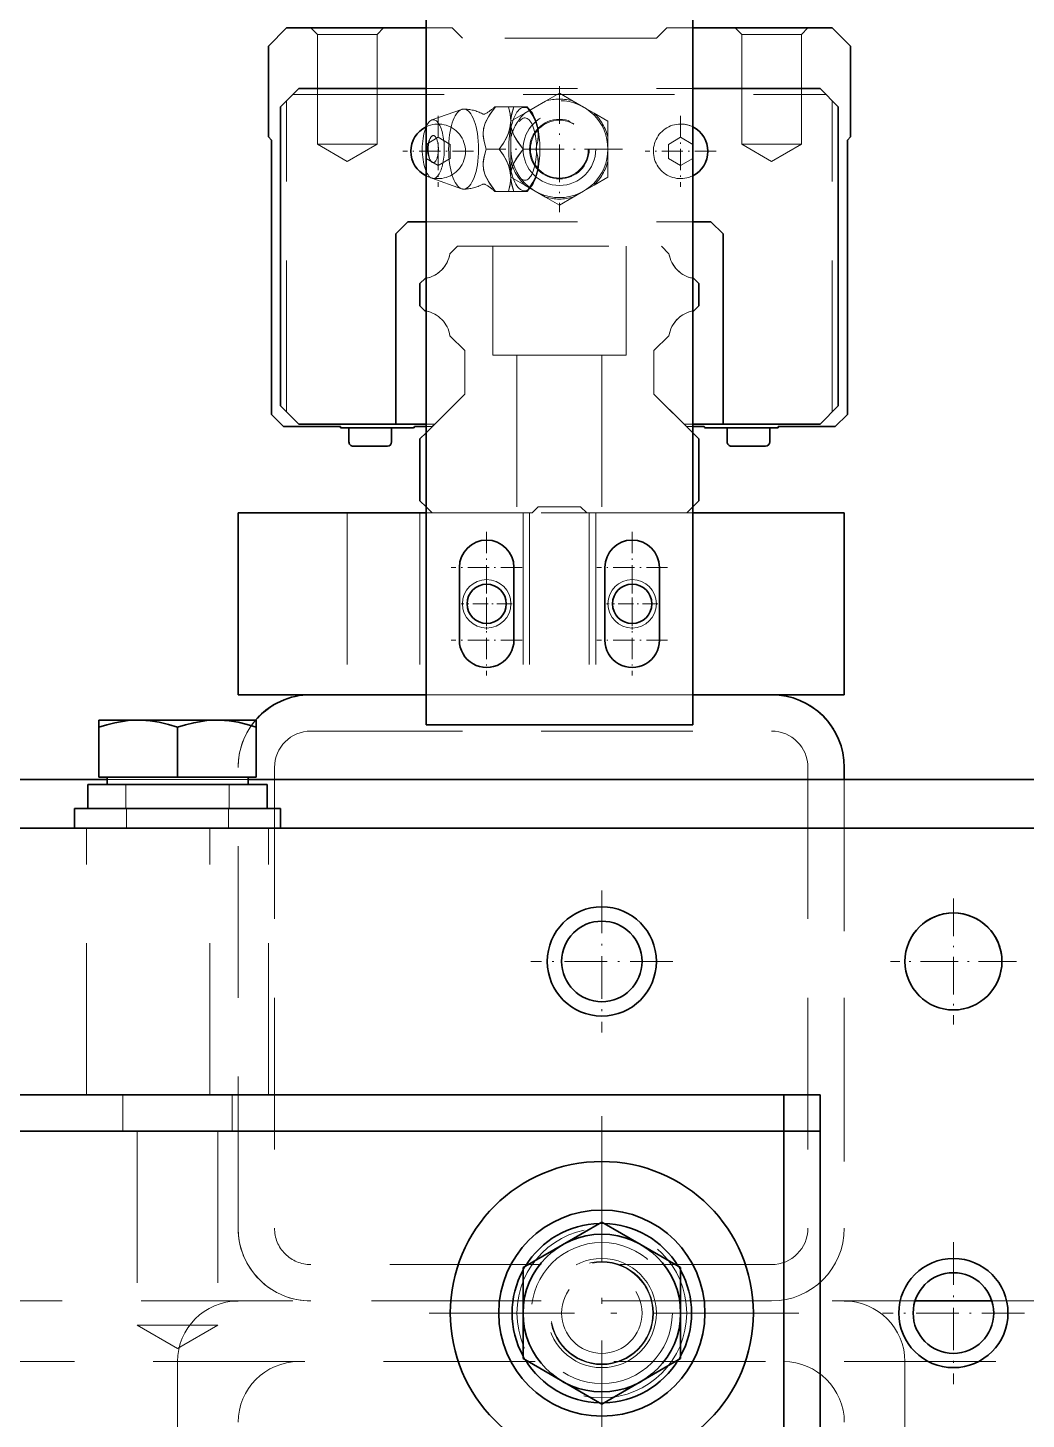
# Model space of a CAD drawing. Header units: millimetres. Extents: x -10155 to 20189, y -25550 to -22580.
# Drawn here: x -9468.6 to -9386.2, y -24747.8 to -24633 of the extents above; entities that cross this region are included whole.
import ezdxf

# ---------------------------------------------------------------- set-up
doc = ezdxf.new("R2010")
doc.units = ezdxf.units.MM
for name, pattern in [('CENTER-HOKUTO', [23, 20, -1, 1, -1]), ('DASHDOT', [18.5, 12, -3, 0.5, -3]), ('HIDDEN-HOKUTO', [3.8, 2.5, -1.3])]:
    doc.linetypes.add(name, pattern=pattern)
doc.layers.add('AM_7', color=2, linetype='CENTER-HOKUTO', lineweight=30)
doc.layers.add('AM_HID', color=1, linetype='HIDDEN-HOKUTO', lineweight=25)

msp = doc.modelspace()

# ---------------------------------------------------------------- linework, layer by layer
at = {"color": 7, "lineweight": 35, "ltscale": 0.05}
for p, q in [((-9435.748, -24631.546), (-9435.748, -24633.546)), ((-9413.748, -24631.546), (-9413.748, -24633.546)), ((-9463.647, -24695.446), (-9463.647, -24697.446)), ((-9448.848, -24695.446), (-9448.848, -24697.446))]:
    msp.add_line(p, q, dxfattribs=at)
at = {"color": 7, "lineweight": 35, "ltscale": 0.053033}
for p, q in [((-9447.248, -24633.052), (-9448.748, -24634.552)), ((-9400.748, -24634.552), (-9402.248, -24633.052)), ((-9447.748, -24639.552), (-9446.248, -24638.052)), ((-9403.248, -24638.052), (-9401.748, -24639.552)), ((-9446.248, -24665.735), (-9447.748, -24664.235)), ((-9401.748, -24664.235), (-9403.248, -24665.735))]:
    msp.add_line(p, q, dxfattribs=at)
at = {"color": 7, "lineweight": 35, "ltscale": 0.287512}
msp.add_line((-9435.747, -24633.052), (-9447.248, -24633.052), dxfattribs=at)
at = {"color": 7, "lineweight": 35}
for p, q in [((-9435.748, -24633.546), (-9435.748, -24690.546)), ((-9413.748, -24633.546), (-9413.748, -24690.546)), ((-9447.748, -24664.235), (-9447.748, -24639.552)), ((-9401.748, -24639.552), (-9401.748, -24664.235)), ((-9448.498, -24642.302), (-9448.498, -24664.935)), ((-9400.998, -24664.935), (-9400.998, -24642.302)), ((-9413.748, -24690.546), (-9435.748, -24690.546)), ((-9516.248, -24695.046), (-9462.062, -24695.046)), ((-9450.433, -24695.046), (-9379.248, -24695.046)), ((-9506.248, -24699.046), (-9381.248, -24699.046)), ((-9403.248, -24721.046), (-9506.248, -24721.046)), ((-9406.248, -24721.046), (-9506.248, -24721.046)), ((-9403.248, -24789.046), (-9403.248, -24721.046)), ((-9506.248, -24724.046), (-9406.248, -24724.046)), ((-9506.248, -24724.046), (-9406.248, -24724.046)), ((-9406.248, -24854.046), (-9406.248, -24724.046)), ((-9406.248, -24789.046), (-9406.248, -24724.046)), ((-9403.248, -24724.046), (-9403.248, -24789.046))]:
    msp.add_line(p, q, dxfattribs=at)
at = {"color": 7, "lineweight": 35, "ltscale": 0.287488}
msp.add_line((-9402.248, -24633.052), (-9413.747, -24633.052), dxfattribs=at)
at = {"color": 7, "lineweight": 35, "ltscale": 0.1875}
for p, q in [((-9448.748, -24634.552), (-9448.748, -24642.052)), ((-9400.748, -24642.052), (-9400.748, -24634.552))]:
    msp.add_line(p, q, dxfattribs=at)
at = {"color": 7, "lineweight": 35, "ltscale": 0.262512}
msp.add_line((-9446.248, -24638.052), (-9435.747, -24638.052), dxfattribs=at)
at = {"color": 7, "lineweight": 35, "ltscale": 0.262488}
msp.add_line((-9413.747, -24638.052), (-9403.248, -24638.052), dxfattribs=at)
at = {"color": 7, "lineweight": 35, "ltscale": 0.008839}
for p, q in [((-9448.748, -24642.052), (-9448.498, -24642.302)), ((-9400.998, -24642.302), (-9400.748, -24642.052))]:
    msp.add_line(p, q, dxfattribs=at)
at = {"color": 7, "lineweight": 35, "ltscale": 0.028868}
msp.add_line((-9435.748, -24643.813), (-9435.748, -24642.658), dxfattribs=at)
at = {"color": 7, "lineweight": 35, "ltscale": 0.035355}
for p, q in [((-9438.248, -24650.052), (-9437.248, -24649.052)), ((-9412.248, -24649.052), (-9411.248, -24650.052)), ((-9448.498, -24664.935), (-9447.498, -24665.935)), ((-9401.998, -24665.935), (-9400.998, -24664.935))]:
    msp.add_line(p, q, dxfattribs=at)
at = {"color": 7, "lineweight": 35, "ltscale": 0.037512}
msp.add_line((-9437.248, -24649.052), (-9435.747, -24649.052), dxfattribs=at)
at = {"color": 7, "lineweight": 35, "ltscale": 0.037488}
msp.add_line((-9413.747, -24649.052), (-9412.248, -24649.052), dxfattribs=at)
at = {"color": 7, "lineweight": 35, "ltscale": 0.392076}
for p, q in [((-9438.248, -24665.735), (-9438.248, -24650.052)), ((-9411.248, -24650.052), (-9411.248, -24665.735))]:
    msp.add_line(p, q, dxfattribs=at)
at = {"color": 7, "lineweight": 35, "ltscale": 0.014876}
msp.add_line((-9436.248, -24654.142), (-9435.827, -24653.721), dxfattribs=at)
at = {"color": 7, "lineweight": 35, "ltscale": 0.014875}
msp.add_line((-9436.248, -24654.142), (-9435.827, -24653.721), dxfattribs=at)
at = {"color": 7, "lineweight": 35, "ltscale": 0.045773}
for p, q in [((-9436.248, -24655.973), (-9436.248, -24654.142)), ((-9413.248, -24654.142), (-9413.248, -24655.973))]:
    msp.add_line(p, q, dxfattribs=at)
at = {"color": 7, "lineweight": 35, "ltscale": 0.045775}
msp.add_line((-9436.248, -24655.973), (-9436.248, -24654.142), dxfattribs=at)
at = {"color": 7, "lineweight": 35, "ltscale": 0.014867}
msp.add_line((-9413.668, -24653.721), (-9413.248, -24654.142), dxfattribs=at)
at = {"color": 7, "lineweight": 35, "ltscale": 0.014445}
msp.add_line((-9435.839, -24656.381), (-9436.248, -24655.973), dxfattribs=at)
at = {"color": 7, "lineweight": 35, "ltscale": 0.014444}
msp.add_line((-9435.839, -24656.381), (-9436.248, -24655.973), dxfattribs=at)
at = {"color": 7, "lineweight": 35, "ltscale": 0.014436}
msp.add_line((-9413.248, -24655.973), (-9413.656, -24656.381), dxfattribs=at)
at = {"color": 7, "lineweight": 35, "ltscale": 0.117505}
msp.add_line((-9447.498, -24665.935), (-9442.797, -24665.935), dxfattribs=at)
at = {"color": 7, "lineweight": 35, "ltscale": 0.2}
for p, q in [((-9438.248, -24665.735), (-9446.248, -24665.735)), ((-9403.248, -24665.735), (-9411.248, -24665.735))]:
    msp.add_line(p, q, dxfattribs=at)
at = {"color": 7, "lineweight": 35, "ltscale": 0.002501}
for p, q in [((-9442.797, -24665.935), (-9442.797, -24666.035)), ((-9406.697, -24666.035), (-9406.697, -24665.935))]:
    msp.add_line(p, q, dxfattribs=at)
at = {"color": 7, "lineweight": 35, "ltscale": 0.15}
for p, q in [((-9442.797, -24666.035), (-9436.797, -24666.035)), ((-9412.697, -24666.035), (-9406.697, -24666.035)), ((-9432.998, -24683.546), (-9432.998, -24677.546)), ((-9428.498, -24677.546), (-9428.498, -24683.546)), ((-9420.998, -24683.546), (-9420.998, -24677.546)), ((-9416.498, -24677.546), (-9416.498, -24683.546))]:
    msp.add_line(p, q, dxfattribs=at)
at = {"color": 7, "lineweight": 35, "ltscale": 0.029129}
for p, q in [((-9442.106, -24667.2), (-9442.106, -24666.035)), ((-9442.106, -24667.2), (-9442.106, -24666.035)), ((-9442.106, -24667.2), (-9442.106, -24666.035)), ((-9442.106, -24667.2), (-9442.106, -24666.035)), ((-9438.588, -24667.2), (-9438.588, -24666.035)), ((-9410.907, -24667.2), (-9410.907, -24666.035)), ((-9410.907, -24667.2), (-9410.907, -24666.035)), ((-9410.907, -24667.2), (-9410.907, -24666.035)), ((-9410.907, -24667.2), (-9410.907, -24666.035)), ((-9407.389, -24667.2), (-9407.389, -24666.035))]:
    msp.add_line(p, q, dxfattribs=at)
at = {"color": 7, "lineweight": 35, "ltscale": 0.062512}
msp.add_line((-9435.747, -24665.735), (-9438.248, -24665.735), dxfattribs=at)
at = {"color": 7, "lineweight": 35, "ltscale": 0.023755}
msp.add_line((-9436.697, -24665.935), (-9435.747, -24665.935), dxfattribs=at)
at = {"color": 7, "lineweight": 35, "ltscale": 0.062488}
msp.add_line((-9411.248, -24665.735), (-9413.747, -24665.735), dxfattribs=at)
at = {"color": 7, "lineweight": 35, "ltscale": 0.023743}
msp.add_line((-9413.747, -24665.935), (-9412.797, -24665.935), dxfattribs=at)
at = {"color": 7, "lineweight": 35, "ltscale": 0.117493}
msp.add_line((-9406.697, -24665.935), (-9401.998, -24665.935), dxfattribs=at)
at = {"color": 7, "lineweight": 35, "ltscale": 0.017678}
for p, q in [((-9436.248, -24666.952), (-9435.748, -24666.452)), ((-9413.748, -24666.452), (-9413.248, -24666.952)), ((-9413.248, -24672.052), (-9413.748, -24672.552))]:
    msp.add_line(p, q, dxfattribs=at)
at = {"color": 7, "lineweight": 35, "ltscale": 0.127505}
for p, q in [((-9436.248, -24672.052), (-9436.248, -24666.952)), ((-9413.248, -24666.952), (-9413.248, -24672.052))]:
    msp.add_line(p, q, dxfattribs=at)
at = {"color": 7, "lineweight": 35, "ltscale": 0.070361}
for p, q in [((-9441.755, -24667.552), (-9438.94, -24667.552)), ((-9410.555, -24667.552), (-9407.74, -24667.552))]:
    msp.add_line(p, q, dxfattribs=at)
at = {"color": 7, "lineweight": 35, "ltscale": 0.017677}
msp.add_line((-9435.748, -24672.552), (-9436.248, -24672.052), dxfattribs=at)
at = {"color": 7, "lineweight": 35, "ltscale": 0.375}
for p, q in [((-9451.248, -24673.052), (-9451.248, -24688.052)), ((-9401.248, -24673.052), (-9401.248, -24688.052))]:
    msp.add_line(p, q, dxfattribs=at)
at = {"color": 7, "lineweight": 35, "ltscale": 0.3875}
for p, q in [((-9435.748, -24673.052), (-9451.248, -24673.052)), ((-9435.748, -24688.052), (-9451.248, -24688.052))]:
    msp.add_line(p, q, dxfattribs=at)
at = {"color": 7, "lineweight": 35, "ltscale": 0.3125}
for p, q in [((-9401.248, -24673.052), (-9413.748, -24673.052)), ((-9401.248, -24688.052), (-9413.748, -24688.052))]:
    msp.add_line(p, q, dxfattribs=at)
at = {"color": 7, "lineweight": 35, "ltscale": 0.2375}
msp.add_line((-9445.248, -24688.046), (-9435.748, -24688.046), dxfattribs=at)
at = {"color": 7, "lineweight": 35, "ltscale": 0.1625}
for p, q in [((-9413.748, -24688.046), (-9407.248, -24688.046)), ((-9462.748, -24694.846), (-9456.248, -24694.846)), ((-9456.248, -24694.846), (-9449.748, -24694.846))]:
    msp.add_line(p, q, dxfattribs=at)
at = {"color": 7, "lineweight": 35, "ltscale": 0.014542}
for p, q in [((-9462.748, -24690.728), (-9462.748, -24690.146)), ((-9449.748, -24690.146), (-9449.748, -24690.728))]:
    msp.add_line(p, q, dxfattribs=at)
at = {"color": 7, "lineweight": 35, "ltscale": 0.325}
msp.add_line((-9462.748, -24690.146), (-9449.748, -24690.146), dxfattribs=at)
at = {"color": 7, "lineweight": 35, "ltscale": 0.102959}
for p, q in [((-9462.748, -24690.728), (-9462.748, -24694.846)), ((-9456.248, -24694.846), (-9456.248, -24690.728)), ((-9449.748, -24694.846), (-9449.748, -24690.728))]:
    msp.add_line(p, q, dxfattribs=at)
at = {"color": 7, "lineweight": 35, "ltscale": 0.025}
msp.add_line((-9401.248, -24694.046), (-9401.248, -24695.046), dxfattribs=at)
at = {"color": 7, "lineweight": 35, "ltscale": 0.369995}
msp.add_line((-9448.848, -24695.446), (-9463.647, -24695.446), dxfattribs=at)
at = {"color": 7, "lineweight": 35, "ltscale": 0.014999}
for p, q in [((-9462.062, -24694.846), (-9462.062, -24695.446)), ((-9450.433, -24694.846), (-9450.433, -24695.446))]:
    msp.add_line(p, q, dxfattribs=at)
at = {"color": 7, "lineweight": 35, "ltscale": 0.425}
msp.add_line((-9464.748, -24697.446), (-9447.748, -24697.446), dxfattribs=at)
at = {"color": 7, "lineweight": 35, "ltscale": 0.040001}
for p, q in [((-9464.748, -24697.446), (-9464.748, -24699.046)), ((-9447.748, -24697.446), (-9447.748, -24699.046))]:
    msp.add_line(p, q, dxfattribs=at)
at = {"color": 7, "lineweight": 35, "ltscale": 0.075}
for q in [(-9406.248, -24721.046), (-9403.248, -24724.046)]:
    msp.add_line((-9406.248, -24724.046), q, dxfattribs=at)
at = {"color": 7, "lineweight": 35, "ltscale": 0.187614}
for p, q in [((-9427.748, -24735.29), (-9421.248, -24731.539)), ((-9421.248, -24731.539), (-9414.748, -24735.29))]:
    msp.add_line(p, q, dxfattribs=at)
at = {"color": 7, "lineweight": 35, "ltscale": 0.093918}
for p, q in [((-9427.748, -24739.046), (-9427.748, -24735.29)), ((-9414.748, -24735.29), (-9414.748, -24739.046))]:
    msp.add_line(p, q, dxfattribs=at)
at = {"color": 7, "lineweight": 35, "ltscale": 0.158472}
msp.add_line((-9395.417, -24738.046), (-9389.078, -24738.046), dxfattribs=at)
at = {"color": 7, "lineweight": 35, "ltscale": 0.093916}
for p, q in [((-9427.748, -24742.803), (-9427.748, -24739.046)), ((-9414.748, -24739.046), (-9414.748, -24742.803))]:
    msp.add_line(p, q, dxfattribs=at)
at = {"color": 7, "lineweight": 35, "ltscale": 0.187615}
for p, q in [((-9421.248, -24746.554), (-9427.748, -24742.803)), ((-9414.748, -24742.803), (-9421.248, -24746.554))]:
    msp.add_line(p, q, dxfattribs=at)
at = {"color": 7, "lineweight": 35}
for points in [[(-9456.248, -24690.728), (-9456.993, -24690.502), (-9457.748, -24690.325), (-9458.493, -24690.207), (-9459.244, -24690.152), (-9460.329, -24690.189), (-9461.405, -24690.357), (-9462.08, -24690.524), (-9462.748, -24690.728)], [(-9449.748, -24690.728), (-9450.493, -24690.502), (-9451.248, -24690.325), (-9451.993, -24690.207), (-9452.744, -24690.152), (-9453.829, -24690.189), (-9454.905, -24690.357), (-9455.58, -24690.524), (-9456.248, -24690.728)]]:
    msp.add_lwpolyline(points, dxfattribs=at)
at = {"color": 7, "lineweight": 13}
for centre in [(-9430.748, -24680.552), (-9418.748, -24680.552)]:
    msp.add_circle(centre, 2, dxfattribs=at)
at = {"color": 7, "lineweight": 35}
for centre, radius in [((-9430.748, -24680.552), 1.621), ((-9418.748, -24680.552), 1.621), ((-9421.248, -24710.046), 4.5), ((-9392.248, -24710.046), 4), ((-9421.248, -24710.046), 3.323), ((-9421.248, -24739.046), 12.5), ((-9421.248, -24739.046), 8.5), ((-9421.248, -24739.046), 6.5), ((-9392.248, -24739.046), 4.5), ((-9392.248, -24739.046), 3.323)]:
    msp.add_circle(centre, radius, dxfattribs=at)
for centre, radius, start, end in [((-9434.748, -24643.235), 2.25, 116.37771, 243.62228), ((-9414.748, -24643.235), 2.25, 296.39789, 63.60211), ((-9436.23, -24651.274), 2.48, 279.35732, 281.22241), ((-9413.265, -24651.274), 2.48, 258.77696, 260.64267), ((-9436.23, -24658.83), 2.48, 78.77759, 80.92714), ((-9436.23, -24658.83), 2.48, 78.76892, 80.92714), ((-9413.265, -24658.83), 2.48, 99.07285, 101.22303), ((-9436.797, -24665.935), 0.1, 270, 360), ((-9412.697, -24665.935), 0.1, 179.99999, 270), ((-9441.755, -24667.2), 0.352, 179.99999, 270), ((-9441.755, -24667.2), 0.352, 179.99999, 270), ((-9441.755, -24667.2), 0.352, 179.99999, 270), ((-9441.755, -24667.2), 0.352, 179.99999, 270), ((-9438.94, -24667.2), 0.352, 270, 360), ((-9410.555, -24667.2), 0.352, 179.99999, 270), ((-9410.555, -24667.2), 0.352, 179.99999, 270), ((-9410.555, -24667.2), 0.352, 179.99999, 270), ((-9410.555, -24667.2), 0.352, 179.99999, 270), ((-9407.74, -24667.2), 0.352, 270, 360), ((-9430.748, -24677.546), 2.25, 360, 179.99999), ((-9418.748, -24677.546), 2.25, 360, 179.99999), ((-9430.748, -24683.546), 2.25, 179.99999, 360), ((-9418.748, -24683.546), 2.25, 179.99999, 360), ((-9445.248, -24694.046), 6, 121.5392, 139.45409), ((-9445.248, -24694.044), 5.998, 89.9936, 139.46544), ((-9407.248, -24694.047), 6.001, 0.00358, 89.99642), ((-9407.248, -24694.046), 6, 31.63984, 58.3561), ((-9392.248, -24710.046), 4, 331.35211, 151.3521), ((-9421.248, -24739.046), 7.4, 91.47549, 148.49879), ((-9421.248, -24739.046), 7.4, 31.50123, 88.52449), ((-9421.248, -24739.046), 7.4, 151.44734, 208.55266), ((-9421.248, -24739.046), 7.4, 331.44738, 28.55262), ((-9421.248, -24739.046), 7.4, 211.50117, 268.52454), ((-9421.248, -24739.046), 7.4, 271.47548, 328.4988)]:
    msp.add_arc(centre, radius, start, end, dxfattribs=at)
at = {"layer": 'AM_7', "color": 2, "linetype": 'DASHDOT', "lineweight": 13, "ltscale": 0.260001}
for p, q in [((-9424.748, -24637.852), (-9424.748, -24648.252)), ((-9392.248, -24704.846), (-9392.248, -24715.246))]:
    msp.add_line(p, q, dxfattribs=at)
at = {"layer": 'AM_7', "color": 2, "linetype": 'DASHDOT', "lineweight": 13, "ltscale": 0.146251}
for p, q in [((-9434.748, -24640.31), (-9434.748, -24646.16)), ((-9414.748, -24640.31), (-9414.748, -24646.16))]:
    msp.add_line(p, q, dxfattribs=at)
at = {"layer": 'AM_7', "color": 2, "linetype": 'DASHDOT', "lineweight": 13, "ltscale": 0.26001}
msp.add_line((-9419.547, -24643.052), (-9429.948, -24643.052), dxfattribs=at)
at = {"layer": 'AM_7', "color": 2, "linetype": 'DASHDOT', "lineweight": 13, "ltscale": 0.146252}
for p, q in [((-9431.822, -24643.235), (-9437.672, -24643.235)), ((-9411.822, -24643.235), (-9417.672, -24643.235)), ((-9427.822, -24677.546), (-9433.672, -24677.546)), ((-9415.822, -24677.546), (-9421.672, -24677.546)), ((-9427.822, -24683.546), (-9433.672, -24683.546)), ((-9415.822, -24683.546), (-9421.672, -24683.546))]:
    msp.add_line(p, q, dxfattribs=at)
at = {"layer": 'AM_7', "color": 2, "linetype": 'DASHDOT', "lineweight": 13, "ltscale": 0.146249}
for p, q in [((-9430.748, -24674.621), (-9430.748, -24680.471)), ((-9418.748, -24674.621), (-9418.748, -24680.471)), ((-9430.748, -24680.621), (-9430.748, -24686.471)), ((-9418.748, -24680.621), (-9418.748, -24686.471))]:
    msp.add_line(p, q, dxfattribs=at)
at = {"layer": 'AM_7', "color": 2, "linetype": 'DASHDOT', "lineweight": 13, "ltscale": 0.105365}
for p, q in [((-9430.748, -24678.445), (-9430.748, -24682.659)), ((-9418.748, -24678.445), (-9418.748, -24682.659))]:
    msp.add_line(p, q, dxfattribs=at)
at = {"layer": 'AM_7', "color": 2, "linetype": 'DASHDOT', "lineweight": 13, "ltscale": 0.105371}
for p, q in [((-9428.64, -24680.552), (-9432.855, -24680.552)), ((-9416.64, -24680.552), (-9420.855, -24680.552))]:
    msp.add_line(p, q, dxfattribs=at)
at = {"layer": 'AM_7', "color": 2, "linetype": 'DASHDOT', "lineweight": 13, "ltscale": 0.2925}
for p, q in [((-9421.248, -24704.196), (-9421.248, -24715.896)), ((-9392.248, -24733.196), (-9392.248, -24744.896))]:
    msp.add_line(p, q, dxfattribs=at)
at = {"layer": 'AM_7', "color": 2, "linetype": 'DASHDOT', "lineweight": 13, "ltscale": 0.292505}
for p, q in [((-9415.397, -24710.046), (-9427.098, -24710.046)), ((-9386.397, -24739.046), (-9398.098, -24739.046))]:
    msp.add_line(p, q, dxfattribs=at)
at = {"layer": 'AM_7', "color": 2, "linetype": 'DASHDOT', "lineweight": 13, "ltscale": 0.259998}
msp.add_line((-9387.047, -24710.046), (-9397.447, -24710.046), dxfattribs=at)
at = {"layer": 'AM_7', "color": 2, "linetype": 'DASHDOT', "lineweight": 13}
for p, q in [((-9421.248, -24722.796), (-9421.248, -24755.296)), ((-9404.998, -24739.046), (-9437.498, -24739.046))]:
    msp.add_line(p, q, dxfattribs=at)
at = {"layer": 'AM_HID', "color": 1, "lineweight": 13, "ltscale": 5}
for p, q in [((-9444.706, -24633.594), (-9445.248, -24633.052)), ((-9444.706, -24633.594), (-9445.248, -24633.052)), ((-9444.706, -24633.594), (-9445.248, -24633.052)), ((-9444.706, -24633.594), (-9445.248, -24633.052)), ((-9444.706, -24633.594), (-9442.248, -24633.594)), ((-9444.706, -24633.594), (-9442.248, -24633.594)), ((-9444.706, -24642.652), (-9444.706, -24633.594)), ((-9444.706, -24642.652), (-9444.706, -24633.594)), ((-9444.706, -24633.594), (-9442.248, -24633.594)), ((-9444.706, -24633.594), (-9442.248, -24633.594)), ((-9444.706, -24642.652), (-9444.706, -24633.594)), ((-9444.706, -24642.652), (-9444.706, -24633.594)), ((-9442.248, -24633.594), (-9439.789, -24633.594)), ((-9442.248, -24633.594), (-9439.789, -24633.594)), ((-9442.248, -24633.594), (-9439.789, -24633.594)), ((-9442.248, -24633.594), (-9439.789, -24633.594)), ((-9439.789, -24633.594), (-9439.248, -24633.052)), ((-9439.789, -24633.594), (-9439.248, -24633.052)), ((-9439.789, -24633.594), (-9439.248, -24633.052)), ((-9439.789, -24633.594), (-9439.248, -24633.052)), ((-9439.789, -24642.652), (-9439.789, -24633.594)), ((-9439.789, -24642.652), (-9439.789, -24633.594)), ((-9439.789, -24642.652), (-9439.789, -24633.594)), ((-9439.789, -24642.652), (-9439.789, -24633.594)), ((-9433.598, -24633.052), (-9435.747, -24633.052)), ((-9432.748, -24633.902), (-9433.598, -24633.052)), ((-9416.748, -24633.902), (-9432.748, -24633.902)), ((-9415.897, -24633.052), (-9416.748, -24633.902)), ((-9413.747, -24633.052), (-9415.897, -24633.052)), ((-9409.706, -24633.594), (-9410.248, -24633.052)), ((-9409.706, -24633.594), (-9410.248, -24633.052)), ((-9409.706, -24633.594), (-9410.248, -24633.052)), ((-9409.706, -24633.594), (-9410.248, -24633.052)), ((-9409.706, -24633.594), (-9407.248, -24633.594)), ((-9409.706, -24633.594), (-9407.248, -24633.594)), ((-9409.706, -24642.652), (-9409.706, -24633.594)), ((-9409.706, -24642.652), (-9409.706, -24633.594)), ((-9409.706, -24633.594), (-9407.248, -24633.594)), ((-9409.706, -24633.594), (-9407.248, -24633.594)), ((-9409.706, -24642.652), (-9409.706, -24633.594)), ((-9409.706, -24642.652), (-9409.706, -24633.594)), ((-9407.248, -24633.594), (-9404.789, -24633.594)), ((-9407.248, -24633.594), (-9404.789, -24633.594)), ((-9407.248, -24633.594), (-9404.789, -24633.594)), ((-9407.248, -24633.594), (-9404.789, -24633.594)), ((-9404.789, -24633.594), (-9404.248, -24633.052)), ((-9404.789, -24633.594), (-9404.248, -24633.052)), ((-9404.789, -24633.594), (-9404.248, -24633.052)), ((-9404.789, -24633.594), (-9404.248, -24633.052)), ((-9404.789, -24642.652), (-9404.789, -24633.594)), ((-9404.789, -24642.652), (-9404.789, -24633.594)), ((-9404.789, -24642.652), (-9404.789, -24633.594)), ((-9404.789, -24642.652), (-9404.789, -24633.594)), ((-9435.747, -24638.052), (-9413.747, -24638.052)), ((-9424.748, -24638.433), (-9425.893, -24639.095)), ((-9423.602, -24639.095), (-9424.748, -24638.433)), ((-9447.248, -24664.735), (-9447.248, -24639.052)), ((-9447.248, -24664.735), (-9447.248, -24639.052)), ((-9447.248, -24664.735), (-9447.248, -24639.052)), ((-9447.248, -24664.735), (-9447.248, -24639.052)), ((-9446.748, -24638.552), (-9402.748, -24638.552)), ((-9446.748, -24638.552), (-9402.748, -24638.552)), ((-9446.748, -24638.552), (-9402.748, -24638.552)), ((-9446.748, -24638.552), (-9402.748, -24638.552)), ((-9428.507, -24639.552), (-9430.065, -24639.552)), ((-9427.436, -24639.552), (-9428.507, -24639.552)), ((-9426.748, -24639.588), (-9427.602, -24640.082)), ((-9427.415, -24639.552), (-9427.436, -24639.552)), ((-9427.119, -24639.901), (-9427.415, -24639.552)), ((-9427.119, -24639.901), (-9427.415, -24639.552)), ((-9425.893, -24639.095), (-9426.748, -24639.588)), ((-9422.748, -24639.588), (-9423.602, -24639.095)), ((-9421.893, -24640.082), (-9422.748, -24639.588)), ((-9402.248, -24664.735), (-9402.248, -24639.052)), ((-9402.248, -24664.735), (-9402.248, -24639.052)), ((-9402.248, -24664.735), (-9402.248, -24639.052)), ((-9402.248, -24664.735), (-9402.248, -24639.052)), ((-9435.27, -24640.649), (-9432.813, -24639.781)), ((-9435.269, -24640.649), (-9432.813, -24639.781)), ((-9427.602, -24640.082), (-9428.748, -24640.743)), ((-9428.748, -24640.743), (-9428.748, -24642.065)), ((-9420.748, -24640.743), (-9421.893, -24640.082)), ((-9420.748, -24642.065), (-9420.748, -24640.743)), ((-9444.706, -24642.652), (-9442.248, -24642.652)), ((-9444.706, -24642.652), (-9442.248, -24642.652)), ((-9442.248, -24644.072), (-9444.706, -24642.652)), ((-9442.248, -24644.072), (-9444.706, -24642.652)), ((-9444.706, -24642.652), (-9442.248, -24642.652)), ((-9444.706, -24642.652), (-9442.248, -24642.652)), ((-9442.248, -24644.072), (-9444.706, -24642.652)), ((-9442.248, -24644.072), (-9444.706, -24642.652)), ((-9442.248, -24642.652), (-9439.789, -24642.652)), ((-9442.248, -24642.652), (-9439.789, -24642.652)), ((-9442.248, -24644.072), (-9439.789, -24642.652)), ((-9442.248, -24644.072), (-9439.789, -24642.652)), ((-9442.248, -24642.652), (-9439.789, -24642.652)), ((-9442.248, -24642.652), (-9439.789, -24642.652)), ((-9442.248, -24644.072), (-9439.789, -24642.652)), ((-9442.248, -24644.072), (-9439.789, -24642.652)), ((-9435.748, -24642.658), (-9434.748, -24642.08)), ((-9434.748, -24642.08), (-9433.748, -24642.658)), ((-9433.748, -24642.658), (-9433.748, -24643.813)), ((-9429.707, -24643.052), (-9430.778, -24643.052)), ((-9429.707, -24643.052), (-9430.778, -24643.052)), ((-9428.748, -24642.065), (-9428.748, -24643.052)), ((-9428.748, -24643.052), (-9428.748, -24644.039)), ((-9426.68, -24643.052), (-9427.749, -24643.052)), ((-9426.68, -24643.052), (-9427.749, -24643.052)), ((-9420.748, -24643.052), (-9420.748, -24642.065)), ((-9420.748, -24644.039), (-9420.748, -24643.052)), ((-9415.748, -24642.658), (-9414.748, -24642.08)), ((-9415.748, -24643.813), (-9415.748, -24642.658)), ((-9414.748, -24642.08), (-9413.748, -24642.658)), ((-9413.748, -24642.658), (-9413.748, -24643.813)), ((-9409.706, -24642.652), (-9407.248, -24642.652)), ((-9409.706, -24642.652), (-9407.248, -24642.652)), ((-9407.248, -24644.072), (-9409.706, -24642.652)), ((-9407.248, -24644.072), (-9409.706, -24642.652)), ((-9409.706, -24642.652), (-9407.248, -24642.652)), ((-9409.706, -24642.652), (-9407.248, -24642.652)), ((-9407.248, -24644.072), (-9409.706, -24642.652)), ((-9407.248, -24644.072), (-9409.706, -24642.652)), ((-9407.248, -24642.652), (-9404.789, -24642.652)), ((-9407.248, -24642.652), (-9404.789, -24642.652)), ((-9407.248, -24644.072), (-9404.789, -24642.652)), ((-9407.248, -24644.072), (-9404.789, -24642.652)), ((-9407.248, -24642.652), (-9404.789, -24642.652)), ((-9407.248, -24642.652), (-9404.789, -24642.652)), ((-9407.248, -24644.072), (-9404.789, -24642.652)), ((-9407.248, -24644.072), (-9404.789, -24642.652)), ((-9434.748, -24644.39), (-9435.748, -24643.813)), ((-9433.748, -24643.813), (-9434.748, -24644.39)), ((-9428.748, -24644.039), (-9428.748, -24645.362)), ((-9420.748, -24645.362), (-9420.748, -24644.039)), ((-9414.748, -24644.39), (-9415.748, -24643.813)), ((-9413.748, -24643.813), (-9414.748, -24644.39)), ((-9428.748, -24645.362), (-9427.602, -24646.023)), ((-9421.893, -24646.023), (-9420.748, -24645.362)), ((-9435.27, -24645.455), (-9432.813, -24646.324)), ((-9435.269, -24645.455), (-9432.813, -24646.324)), ((-9427.602, -24646.023), (-9426.748, -24646.516)), ((-9427.119, -24646.203), (-9427.415, -24646.552)), ((-9427.119, -24646.203), (-9427.415, -24646.552)), ((-9426.748, -24646.516), (-9425.893, -24647.01)), ((-9423.602, -24647.01), (-9422.748, -24646.516)), ((-9422.748, -24646.516), (-9421.893, -24646.023)), ((-9430.065, -24646.552), (-9428.507, -24646.552)), ((-9427.436, -24646.552), (-9428.507, -24646.552)), ((-9427.436, -24646.552), (-9427.415, -24646.552)), ((-9425.893, -24647.01), (-9424.748, -24647.671)), ((-9424.748, -24647.671), (-9423.602, -24647.01)), ((-9435.747, -24649.052), (-9413.747, -24649.052)), ((-9433.783, -24651.678), (-9433.158, -24651.052)), ((-9433.783, -24651.678), (-9433.158, -24651.052)), ((-9433.158, -24651.052), (-9416.337, -24651.052)), ((-9433.158, -24651.052), (-9416.337, -24651.052)), ((-9430.248, -24651.052), (-9430.248, -24660.052)), ((-9430.248, -24651.052), (-9430.248, -24660.052)), ((-9430.248, -24651.052), (-9430.248, -24660.052)), ((-9430.248, -24651.052), (-9430.248, -24660.052)), ((-9430.248, -24651.052), (-9430.248, -24660.052)), ((-9430.248, -24651.052), (-9430.248, -24660.052)), ((-9430.248, -24651.052), (-9430.248, -24660.052)), ((-9430.248, -24651.052), (-9430.248, -24660.052)), ((-9430.248, -24651.052), (-9430.248, -24660.052)), ((-9430.248, -24651.052), (-9430.248, -24660.052)), ((-9430.248, -24651.052), (-9430.248, -24660.052)), ((-9430.248, -24651.052), (-9430.248, -24660.052)), ((-9430.248, -24651.052), (-9430.248, -24660.052)), ((-9430.248, -24651.052), (-9430.248, -24660.052)), ((-9419.248, -24651.052), (-9419.248, -24660.052)), ((-9419.248, -24651.052), (-9419.248, -24660.052)), ((-9419.248, -24651.052), (-9419.248, -24660.052)), ((-9419.248, -24651.052), (-9419.248, -24660.052)), ((-9419.248, -24651.052), (-9419.248, -24660.052)), ((-9419.248, -24651.052), (-9419.248, -24660.052)), ((-9419.248, -24651.052), (-9419.248, -24660.052)), ((-9419.248, -24651.052), (-9419.248, -24660.052)), ((-9419.248, -24651.052), (-9419.248, -24660.052)), ((-9419.248, -24651.052), (-9419.248, -24660.052)), ((-9419.248, -24651.052), (-9419.248, -24660.052)), ((-9419.248, -24651.052), (-9419.248, -24660.052)), ((-9419.248, -24651.052), (-9419.248, -24660.052)), ((-9419.248, -24651.052), (-9419.248, -24660.052)), ((-9416.337, -24651.052), (-9415.712, -24651.678)), ((-9416.337, -24651.052), (-9415.712, -24651.678)), ((-9413.668, -24653.721), (-9413.248, -24654.142)), ((-9413.248, -24654.142), (-9413.248, -24655.973)), ((-9413.248, -24655.973), (-9413.656, -24656.381)), ((-9432.547, -24659.673), (-9433.781, -24658.439)), ((-9432.547, -24659.673), (-9433.781, -24658.439)), ((-9415.714, -24658.439), (-9416.947, -24659.673)), ((-9415.714, -24658.439), (-9416.947, -24659.673)), ((-9432.547, -24663.252), (-9432.547, -24659.673)), ((-9432.547, -24663.252), (-9432.547, -24659.673)), ((-9424.748, -24660.052), (-9430.248, -24660.052)), ((-9428.248, -24660.052), (-9428.248, -24673.052)), ((-9428.248, -24660.052), (-9428.248, -24673.052)), ((-9428.248, -24660.052), (-9428.248, -24673.052)), ((-9428.248, -24660.052), (-9428.248, -24673.052)), ((-9428.248, -24660.052), (-9428.248, -24673.052)), ((-9428.248, -24660.052), (-9428.248, -24673.052)), ((-9428.248, -24660.052), (-9428.248, -24673.052)), ((-9428.248, -24660.052), (-9428.248, -24673.052)), ((-9428.248, -24660.052), (-9428.248, -24673.052)), ((-9428.248, -24660.052), (-9428.248, -24673.052)), ((-9428.248, -24660.052), (-9428.248, -24673.052)), ((-9428.248, -24660.052), (-9428.248, -24673.052)), ((-9428.248, -24660.052), (-9428.248, -24673.052)), ((-9428.248, -24660.052), (-9428.248, -24673.052)), ((-9419.248, -24660.052), (-9424.748, -24660.052)), ((-9421.248, -24660.052), (-9421.248, -24673.052)), ((-9421.248, -24660.052), (-9421.248, -24673.052)), ((-9421.248, -24660.052), (-9421.248, -24673.052)), ((-9421.248, -24660.052), (-9421.248, -24673.052)), ((-9421.248, -24660.052), (-9421.248, -24673.052)), ((-9421.248, -24660.052), (-9421.248, -24673.052)), ((-9421.248, -24660.052), (-9421.248, -24673.052)), ((-9421.248, -24660.052), (-9421.248, -24673.052)), ((-9421.248, -24660.052), (-9421.248, -24673.052)), ((-9421.248, -24660.052), (-9421.248, -24673.052)), ((-9421.248, -24660.052), (-9421.248, -24673.052)), ((-9421.248, -24660.052), (-9421.248, -24673.052)), ((-9421.248, -24660.052), (-9421.248, -24673.052)), ((-9421.248, -24660.052), (-9421.248, -24673.052)), ((-9416.947, -24659.673), (-9416.947, -24663.252)), ((-9416.947, -24659.673), (-9416.947, -24663.252)), ((-9435.748, -24666.452), (-9432.547, -24663.252)), ((-9435.031, -24665.735), (-9432.547, -24663.252)), ((-9416.947, -24663.252), (-9413.748, -24666.452)), ((-9416.947, -24663.252), (-9414.464, -24665.735)), ((-9438.588, -24667.2), (-9438.588, -24666.035)), ((-9438.588, -24667.2), (-9438.588, -24666.035)), ((-9438.588, -24667.2), (-9438.588, -24666.035)), ((-9435.031, -24665.735), (-9435.747, -24665.735)), ((-9435.747, -24665.935), (-9435.231, -24665.935)), ((-9435.231, -24665.935), (-9435.031, -24665.735)), ((-9414.464, -24665.735), (-9414.264, -24665.935)), ((-9413.747, -24665.735), (-9414.464, -24665.735)), ((-9414.264, -24665.935), (-9413.747, -24665.935)), ((-9407.389, -24667.2), (-9407.389, -24666.035)), ((-9407.389, -24667.2), (-9407.389, -24666.035)), ((-9407.389, -24667.2), (-9407.389, -24666.035)), ((-9435.248, -24673.052), (-9435.748, -24672.552)), ((-9426.498, -24672.552), (-9426.998, -24673.052)), ((-9422.998, -24672.552), (-9426.498, -24672.552)), ((-9422.498, -24673.052), (-9422.998, -24672.552)), ((-9413.748, -24672.552), (-9414.248, -24673.052)), ((-9442.248, -24673.052), (-9442.248, -24688.052)), ((-9442.248, -24673.052), (-9442.248, -24688.052)), ((-9436.248, -24673.052), (-9436.248, -24688.052)), ((-9436.248, -24673.052), (-9436.248, -24688.052)), ((-9413.748, -24673.052), (-9435.748, -24673.052)), ((-9426.998, -24673.052), (-9435.248, -24673.052)), ((-9427.748, -24673.052), (-9427.748, -24688.052)), ((-9427.748, -24673.052), (-9427.748, -24688.052)), ((-9427.748, -24673.052), (-9427.748, -24688.052)), ((-9427.748, -24673.052), (-9427.748, -24688.052)), ((-9427.748, -24673.052), (-9427.748, -24688.052)), ((-9427.748, -24673.052), (-9427.748, -24688.052)), ((-9427.748, -24673.052), (-9427.748, -24688.052)), ((-9427.748, -24673.052), (-9427.748, -24688.052)), ((-9427.748, -24673.052), (-9427.748, -24688.052)), ((-9427.748, -24673.052), (-9427.748, -24688.052)), ((-9427.748, -24673.052), (-9427.748, -24688.052)), ((-9427.748, -24673.052), (-9427.748, -24688.052)), ((-9427.748, -24673.052), (-9427.748, -24688.052)), ((-9427.748, -24673.052), (-9427.748, -24688.052)), ((-9427.206, -24673.052), (-9427.206, -24688.052)), ((-9427.206, -24673.052), (-9427.206, -24688.052)), ((-9427.206, -24673.052), (-9427.206, -24688.052)), ((-9427.206, -24673.052), (-9427.206, -24688.052)), ((-9427.206, -24673.052), (-9427.206, -24688.052)), ((-9427.206, -24673.052), (-9427.206, -24688.052)), ((-9427.206, -24673.052), (-9427.206, -24688.052)), ((-9427.206, -24673.052), (-9427.206, -24688.052)), ((-9427.206, -24673.052), (-9427.206, -24688.052)), ((-9427.206, -24673.052), (-9427.206, -24688.052)), ((-9427.206, -24673.052), (-9427.206, -24688.052)), ((-9427.206, -24673.052), (-9427.206, -24688.052)), ((-9427.206, -24673.052), (-9427.206, -24688.052)), ((-9427.206, -24673.052), (-9427.206, -24688.052)), ((-9414.248, -24673.052), (-9422.498, -24673.052)), ((-9422.289, -24673.052), (-9422.289, -24688.052)), ((-9422.289, -24673.052), (-9422.289, -24688.052)), ((-9422.289, -24673.052), (-9422.289, -24688.052)), ((-9422.289, -24673.052), (-9422.289, -24688.052)), ((-9422.289, -24673.052), (-9422.289, -24688.052)), ((-9422.289, -24673.052), (-9422.289, -24688.052)), ((-9422.289, -24673.052), (-9422.289, -24688.052)), ((-9422.289, -24673.052), (-9422.289, -24688.052)), ((-9422.289, -24673.052), (-9422.289, -24688.052)), ((-9422.289, -24673.052), (-9422.289, -24688.052)), ((-9422.289, -24673.052), (-9422.289, -24688.052)), ((-9422.289, -24673.052), (-9422.289, -24688.052)), ((-9422.289, -24673.052), (-9422.289, -24688.052)), ((-9422.289, -24673.052), (-9422.289, -24688.052)), ((-9421.748, -24673.052), (-9421.748, -24688.052)), ((-9421.748, -24673.052), (-9421.748, -24688.052)), ((-9421.748, -24673.052), (-9421.748, -24688.052)), ((-9421.748, -24673.052), (-9421.748, -24688.052)), ((-9421.748, -24673.052), (-9421.748, -24688.052)), ((-9421.748, -24673.052), (-9421.748, -24688.052)), ((-9421.748, -24673.052), (-9421.748, -24688.052)), ((-9421.748, -24673.052), (-9421.748, -24688.052)), ((-9421.748, -24673.052), (-9421.748, -24688.052)), ((-9421.748, -24673.052), (-9421.748, -24688.052)), ((-9421.748, -24673.052), (-9421.748, -24688.052)), ((-9421.748, -24673.052), (-9421.748, -24688.052)), ((-9421.748, -24673.052), (-9421.748, -24688.052)), ((-9421.748, -24673.052), (-9421.748, -24688.052)), ((-9445.248, -24688.046), (-9407.248, -24688.046)), ((-9435.748, -24688.046), (-9413.748, -24688.046)), ((-9413.748, -24688.052), (-9435.748, -24688.052)), ((-9456.248, -24694.846), (-9456.248, -24690.728)), ((-9445.248, -24691.046), (-9407.248, -24691.046)), ((-9451.248, -24732.046), (-9451.248, -24694.046)), ((-9451.248, -24732.046), (-9451.248, -24694.046)), ((-9448.248, -24694.046), (-9448.248, -24732.046)), ((-9404.248, -24694.046), (-9404.248, -24732.046)), ((-9401.248, -24694.046), (-9401.248, -24732.046)), ((-9462.062, -24695.046), (-9450.433, -24695.046)), ((-9460.498, -24695.446), (-9460.498, -24697.446)), ((-9460.498, -24695.446), (-9451.998, -24695.446)), ((-9451.998, -24695.446), (-9451.998, -24697.446)), ((-9401.248, -24695.046), (-9401.248, -24732.046)), ((-9460.498, -24697.446), (-9451.998, -24697.446)), ((-9460.447, -24697.446), (-9460.447, -24699.046)), ((-9452.047, -24697.446), (-9452.047, -24699.046)), ((-9464.748, -24699.046), (-9447.748, -24699.046)), ((-9463.748, -24721.046), (-9463.748, -24699.046)), ((-9453.57, -24721.046), (-9453.57, -24699.046)), ((-9448.748, -24721.046), (-9448.748, -24699.046)), ((-9460.748, -24724.046), (-9460.748, -24721.046)), ((-9451.748, -24724.046), (-9451.748, -24721.046)), ((-9459.571, -24724.046), (-9459.571, -24740.046)), ((-9452.924, -24724.046), (-9452.924, -24740.046)), ((-9407.248, -24735.046), (-9445.248, -24735.046)), ((-9516.248, -24738.046), (-9395.417, -24738.046)), ((-9407.248, -24738.046), (-9445.248, -24738.046)), ((-9407.248, -24738.046), (-9445.248, -24738.046)), ((-9389.078, -24738.046), (-9379.248, -24738.046)), ((-9453.331, -24740.046), (-9459.571, -24740.046)), ((-9456.248, -24741.965), (-9459.571, -24740.046)), ((-9452.924, -24740.046), (-9459.164, -24740.046)), ((-9456.248, -24741.965), (-9452.924, -24740.046)), ((-9686.248, -24743.046), (-8626.248, -24743.046)), ((-9456.248, -24793.052), (-9456.248, -24743.052)), ((-9396.248, -24743.052), (-9396.248, -24793.052))]:
    msp.add_line(p, q, dxfattribs=at)
for points in [[(-9430.778, -24643.052), (-9430.932, -24642.53), (-9430.99, -24642.264), (-9431.036, -24641.857), (-9430.996, -24641.344), (-9430.833, -24640.83), (-9430.607, -24640.394), (-9430.425, -24640.11), (-9430.02, -24639.552)], [(-9430.02, -24639.552), (-9430.543, -24640.291), (-9430.745, -24640.644), (-9430.894, -24640.982), (-9430.989, -24641.311), (-9431.034, -24641.642), (-9431.028, -24641.979), (-9430.979, -24642.324), (-9430.778, -24643.052)], [(-9428.951, -24639.552), (-9428.805, -24640.143), (-9428.76, -24640.719), (-9428.824, -24641.287), (-9428.939, -24641.696), (-9429.114, -24642.108), (-9429.365, -24642.556), (-9429.707, -24643.052)], [(-9429.707, -24643.052), (-9429.386, -24642.59), (-9429.128, -24642.138), (-9428.95, -24641.726), (-9428.83, -24641.317), (-9428.761, -24640.752), (-9428.8, -24640.179), (-9428.951, -24639.552)], [(-9428.507, -24639.552), (-9428.661, -24640.074), (-9428.719, -24640.341), (-9428.765, -24640.748), (-9428.725, -24641.26), (-9428.562, -24641.774), (-9428.336, -24642.21), (-9428.154, -24642.495), (-9427.749, -24643.052)], [(-9427.749, -24643.052), (-9428.273, -24642.313), (-9428.474, -24641.96), (-9428.623, -24641.622), (-9428.718, -24641.294), (-9428.762, -24640.963), (-9428.757, -24640.625), (-9428.708, -24640.281), (-9428.507, -24639.552)], [(-9426.68, -24643.052), (-9426.526, -24642.405), (-9426.49, -24641.838), (-9426.555, -24641.305), (-9426.7, -24640.824), (-9426.936, -24640.319), (-9427.436, -24639.552)], [(-9427.436, -24639.552), (-9427.002, -24640.199), (-9426.722, -24640.766), (-9426.557, -24641.299), (-9426.493, -24641.78), (-9426.51, -24642.286), (-9426.68, -24643.052)], [(-9430.778, -24643.052), (-9430.932, -24643.574), (-9430.99, -24643.841), (-9431.036, -24644.248), (-9430.996, -24644.76), (-9430.833, -24645.274), (-9430.607, -24645.71), (-9430.425, -24645.995), (-9430.02, -24646.552)], [(-9430.02, -24646.552), (-9430.543, -24645.813), (-9430.745, -24645.461), (-9430.894, -24645.123), (-9430.989, -24644.793), (-9431.034, -24644.463), (-9431.028, -24644.125), (-9430.979, -24643.78), (-9430.778, -24643.052)], [(-9429.707, -24643.052), (-9429.386, -24643.514), (-9429.128, -24643.967), (-9428.95, -24644.379), (-9428.83, -24644.787), (-9428.761, -24645.352), (-9428.8, -24645.926), (-9428.951, -24646.552)], [(-9428.951, -24646.552), (-9428.805, -24645.961), (-9428.76, -24645.385), (-9428.824, -24644.817), (-9428.939, -24644.408), (-9429.114, -24643.996), (-9429.365, -24643.548), (-9429.707, -24643.052)], [(-9428.507, -24646.552), (-9428.661, -24646.03), (-9428.719, -24645.764), (-9428.765, -24645.357), (-9428.725, -24644.844), (-9428.562, -24644.33), (-9428.336, -24643.894), (-9428.154, -24643.61), (-9427.749, -24643.052)], [(-9427.749, -24643.052), (-9428.273, -24643.791), (-9428.474, -24644.144), (-9428.623, -24644.482), (-9428.718, -24644.811), (-9428.762, -24645.142), (-9428.757, -24645.479), (-9428.708, -24645.824), (-9428.507, -24646.552)], [(-9427.436, -24646.552), (-9427.002, -24645.905), (-9426.722, -24645.338), (-9426.557, -24644.805), (-9426.493, -24644.324), (-9426.51, -24643.818), (-9426.68, -24643.052)], [(-9426.68, -24643.052), (-9426.526, -24643.699), (-9426.49, -24644.266), (-9426.555, -24644.799), (-9426.7, -24645.28), (-9426.936, -24645.786), (-9427.436, -24646.552)], [(-9462.748, -24690.728), (-9462.002, -24690.502), (-9461.247, -24690.325), (-9460.502, -24690.207), (-9459.751, -24690.152), (-9458.666, -24690.189), (-9457.59, -24690.357), (-9456.915, -24690.524), (-9456.248, -24690.728)], [(-9456.248, -24690.728), (-9455.502, -24690.502), (-9454.747, -24690.325), (-9454.002, -24690.207), (-9453.251, -24690.152), (-9452.166, -24690.189), (-9451.09, -24690.357), (-9450.415, -24690.524), (-9449.748, -24690.728)]]:
    msp.add_lwpolyline(points, dxfattribs=at)
for centre, radius in [((-9424.748, -24643.052), 4), ((-9424.748, -24643.052), 3), ((-9424.748, -24643.052), 3), ((-9424.748, -24643.052), 3), ((-9424.748, -24643.052), 3), ((-9424.748, -24643.052), 3), ((-9424.748, -24643.052), 2.459), ((-9424.748, -24643.052), 2.386), ((-9424.748, -24643.052), 2.387), ((-9421.248, -24739.046), 7), ((-9421.248, -24739.046), 5.815), ((-9421.248, -24739.046), 4.5), ((-9421.248, -24739.046), 4.25), ((-9421.248, -24739.046), 4.2), ((-9421.248, -24739.046), 3.323)]:
    msp.add_circle(centre, radius, dxfattribs=at)
for centre, radius, start, end in [((-9432.799, -24636.654), 3.985, 298.86764, 313.33786), ((-9432.799, -24636.654), 3.985, 298.86765, 313.33782), ((-9424.748, -24643.052), 4.12, 73.86243, 106.13757), ((-9424.748, -24643.052), 4.12, 73.86243, 106.13757), ((-9432.65, -24643.052), 3.3, 61.76048, 90), ((-9432.65, -24643.052), 3.3, 61.76048, 90), ((-9430.988, -24639.927), 0.241, 245.06175, 271.13457), ((-9430.988, -24639.927), 0.241, 245.06177, 271.1346), ((-9430.977, -24639.928), 0.239, 268.79029, 295.3499), ((-9430.977, -24639.928), 0.239, 268.79032, 295.3499), ((-9424.748, -24643.052), 4.12, 133.86243, 166.13756), ((-9424.748, -24643.052), 4.12, 133.86243, 166.13756), ((-9424.748, -24643.052), 4.12, 13.86243, 46.13757), ((-9424.748, -24643.052), 4.12, 13.86243, 46.13757), ((-9434.748, -24643.235), 2.25, 243.62228, 116.37771), ((-9414.748, -24643.235), 2.25, 90, 296.39789), ((-9414.748, -24643.235), 2.25, 63.60211, 90), ((-9433.818, -24643.052), 1.82, 148.36971, 179.99999), ((-9433.818, -24643.052), 1.82, 148.36971, 179.99999), ((-9433.818, -24643.052), 1.82, 179.99999, 211.63029), ((-9433.818, -24643.052), 1.82, 179.99999, 211.63029), ((-9424.748, -24643.052), 4.12, 193.86242, 226.13757), ((-9424.748, -24643.052), 4.12, 193.86242, 226.13757), ((-9424.748, -24643.052), 4.12, 313.86243, 346.13757), ((-9424.748, -24643.052), 4.12, 313.86243, 346.13757), ((-9432.65, -24643.052), 3.3, 270, 298.23952), ((-9432.65, -24643.052), 3.3, 270, 298.23952), ((-9430.988, -24646.178), 0.241, 88.8654, 114.9382), ((-9430.988, -24646.178), 0.241, 88.86541, 114.93826), ((-9430.977, -24646.176), 0.239, 64.65009, 91.20968), ((-9430.977, -24646.176), 0.239, 64.6501, 91.2097), ((-9432.799, -24649.45), 3.985, 46.66218, 61.13234), ((-9432.799, -24649.45), 3.985, 46.66213, 61.13235), ((-9424.748, -24643.052), 4.12, 253.86243, 286.13756), ((-9424.748, -24643.052), 4.12, 253.86243, 286.13756), ((-9436.23, -24651.274), 2.48, 279.35732, 350.64267), ((-9436.23, -24651.274), 2.48, 281.22241, 350.64267), ((-9413.265, -24651.274), 2.48, 189.35733, 258.77696), ((-9413.265, -24651.274), 2.48, 189.35733, 260.64267), ((-9436.23, -24658.83), 2.48, 9.07288, 78.77759), ((-9436.23, -24658.83), 2.48, 9.07288, 78.76892), ((-9413.265, -24658.83), 2.48, 99.07285, 170.92711), ((-9413.265, -24658.83), 2.48, 101.22303, 170.92711), ((-9438.94, -24667.2), 0.352, 270, 360), ((-9438.94, -24667.2), 0.352, 270, 360), ((-9438.94, -24667.2), 0.352, 270, 360), ((-9407.74, -24667.2), 0.352, 270, 360), ((-9407.74, -24667.2), 0.352, 270, 360), ((-9407.74, -24667.2), 0.352, 270, 360), ((-9430.748, -24680.552), 1.621, 61.3453, 62.39789), ((-9418.748, -24680.552), 1.621, 61.3453, 62.39789), ((-9445.248, -24694.046), 6, 90, 179.99999), ((-9445.248, -24694.046), 6, 90, 121.5392), ((-9407.248, -24694.046), 6, 58.3561, 90), ((-9407.248, -24694.046), 6, 360, 90), ((-9445.248, -24694.046), 6, 139.45409, 179.99999), ((-9445.251, -24694.045), 5.996, 139.43651, 180.01185), ((-9445.248, -24694.046), 3, 90, 179.99999), ((-9407.248, -24694.046), 3, 360, 90), ((-9407.248, -24694.046), 6, 360, 31.63984), ((-9392.248, -24710.046), 4, 151.3521, 331.35211), ((-9445.248, -24732.046), 6, 179.99999, 270), ((-9445.247, -24732.046), 6.001, 180.00357, 269.99642), ((-9445.248, -24732.046), 6, 179.99999, 270), ((-9445.248, -24732.046), 3, 179.99999, 270), ((-9421.248, -24739.046), 7.4, 88.52449, 91.47549), ((-9407.248, -24732.046), 6, 270, 360), ((-9407.248, -24732.046), 3, 270, 360), ((-9407.248, -24732.046), 6.001, 270.00358, 359.99642), ((-9407.248, -24732.046), 6, 270, 360), ((-9421.248, -24739.046), 7.4, 148.49879, 151.44734), ((-9421.248, -24739.046), 7.4, 28.55262, 31.50123), ((-9451.248, -24743.052), 5, 90, 179.99999), ((-9401.248, -24743.052), 5, 360, 90), ((-9421.248, -24739.046), 7.4, 208.55266, 211.50117), ((-9421.248, -24739.046), 7.4, 328.4988, 331.44738), ((-9446.248, -24748.052), 5, 90, 179.99999), ((-9406.248, -24748.052), 5, 360, 90), ((-9421.248, -24739.046), 7.4, 268.52454, 271.47548)]:
    msp.add_arc(centre, radius, start, end, dxfattribs=at)
for centre, major_axis, ratio, start_param, end_param in [((-9427.64, -24643.052), (0, -3.445), 0.3746065, 2.7256735, 6.6991044), ((-9427.64, -24643.052), (0, -3.445), 0.3746066, 2.7256734, 6.6991046), ((-9435.15, -24643.052), (0, -2.424), 0.3746065, 3.2733159, 6.151462), ((-9435.15, -24643.052), (0, -2.424), 0.3746066, 3.273316, 6.151462), ((-9435.15, -24643.052), (0, -2.424), 0.3746065, 6.151462, 9.5565012), ((-9435.15, -24643.052), (0, -2.424), 0.3746066, 6.151462, 9.5565013), ((-9432.65, -24643.052), (0, -3.3), 0.3746065, 3.2733159, 4.712389), ((-9432.65, -24643.052), (0, -3.3), 0.3746066, 3.273316, 4.7123889), ((-9432.65, -24643.052), (0, -3.3), 0.3746065, 3.1415927, 3.2733159), ((-9432.65, -24643.052), (0, -3.3), 0.3746066, 3.1415926, 3.273316), ((-9432.65, -24643.052), (0, -3.3), 0.3746065, 0.0000001, 3.1415927), ((-9432.65, -24643.052), (0, -3.3), 0.3746066, 6.2831853, 9.4247779), ((-9427.588, -24643.052), (0, -2.572), 0.3746065, 5.7810615, 9.9269019), ((-9427.588, -24643.052), (0, -2.572), 0.3746066, 5.7810614, 9.9269018), ((-9427.64, -24643.052), (0, -3.445), 0.3746065, 0.4159191, 2.7256735), ((-9427.64, -24643.052), (0, -3.445), 0.3746066, 0.4159193, 2.7256734), ((-9435.15, -24643.052), (0, 1.117), 0.3746065, 3.1415927, 6.8296079), ((-9435.15, -24643.052), (0, -1.117), 0.3746066, 5.7367627, 9.4247779), ((-9435.151, -24643.05), (0, -1.115), 0.3749955, 3.1416838, 3.6887229), ((-9435.15, -24643.052), (0, 1.117), 0.3746065, 0.5464226, 2.5951702), ((-9435.15, -24643.052), (0, -1.117), 0.3746066, 3.6880152, 5.7367627), ((-9432.65, -24643.052), (0, -3.3), 0.3746065, 4.712389, 6.151462), ((-9432.65, -24643.052), (0, -3.3), 0.3746066, 4.7123889, 6.151462), ((-9435.151, -24643.055), (0, -1.115), 0.3749954, 5.736055, 6.2830942), ((-9432.65, -24643.052), (0, -3.3), 0.3746065, 6.151462, 6.2831854), ((-9432.65, -24643.052), (0, -3.3), 0.3746066, 6.151462, 6.2831853)]:
    msp.add_ellipse(centre, major_axis=major_axis, ratio=ratio, start_param=start_param, end_param=end_param, dxfattribs=at)

doc.saveas('drawing.dxf')
